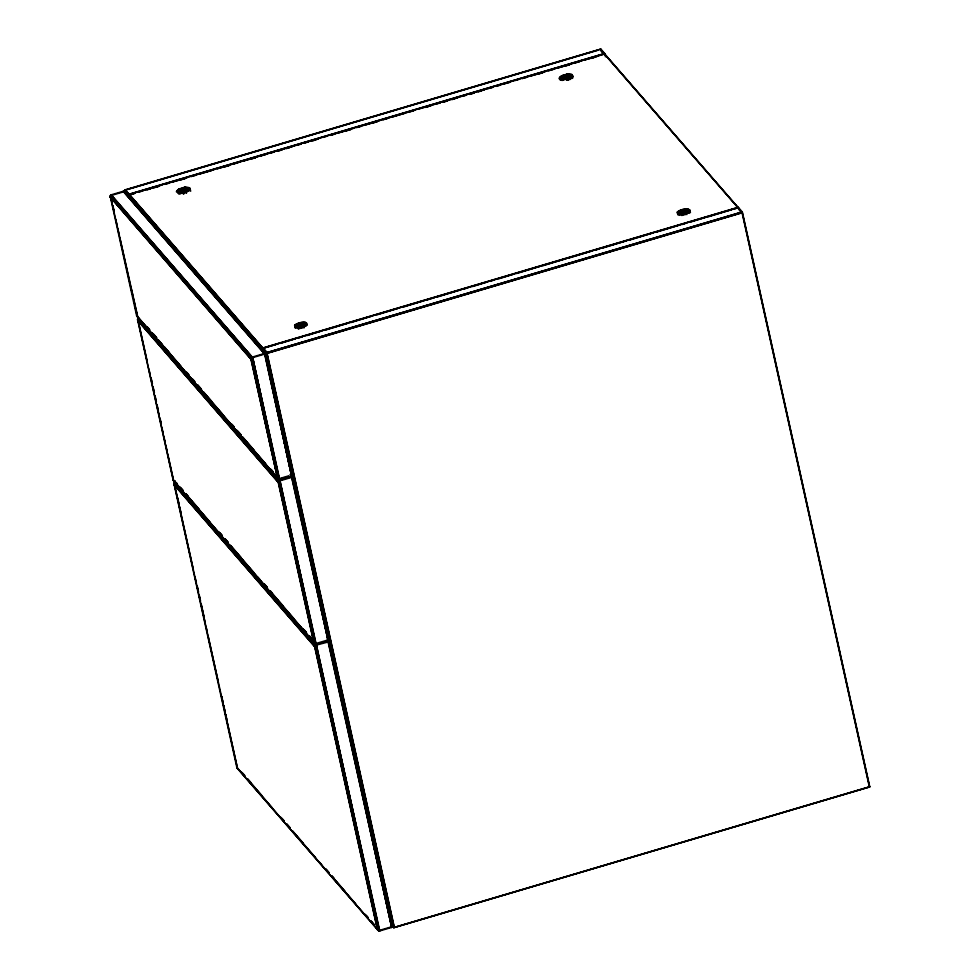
<?xml version="1.0" encoding="UTF-8"?>
<svg xmlns="http://www.w3.org/2000/svg" width="980" height="980" viewBox="0 0 980 980"><rect width="100%" height="100%" fill="white"/><g stroke="black" fill="none" stroke-linecap="round" stroke-linejoin="round"><path stroke-width="1.47" d="M124.276 191.37L266.193 354.699L264.122 353.56L252.203 357.088L250.88 359.219L110.336 197.286L111.254 194.8L123.186 191.272L125.06 191.909L125.685 192.815L123.664 191.811L111.499 195.436L110.409 197.482M136.637 315.768L279.533 480.286L278.197 482.43L137.653 320.497L138.572 318.01M327.308 638.948L329.929 642.084L328.116 640.981L315.94 644.571L314.617 646.702L174.073 484.769L174.991 482.283M110.213 196.625L251.039 358.778L277.536 478.289L250.856 359.084L252.436 357.712L265.102 354.001L291.55 475.668L264.6 354.099L123.186 191.272L265.102 354.001L291.55 475.668C291.329 473.401 294.098 472.985 291.55 475.668L279.643 479.183C275.025 477.579 279.888 478.963 277.524 478.277M316.062 643.468L279.521 480.286L278.173 482.283L280.011 480.825L292.175 477.248L293.473 477.75L291.44 476.758L279.276 480.384L278.173 482.283L313.649 642.157L315.793 643.517L327.969 639.94L328.913 637.441M379.309 930.412L379.799 930.951L315.94 644.571L314.592 646.567L377.386 929.64L379.53 931L391.706 927.423L392.637 924.924M186.274 192.386L184.84 187.315L184.914 192.203L183.811 187.474L183.787 191.933L185.416 192.46L184.84 187.315C205.788 190.941 157.964 196.809 184.84 187.315L186.494 192.778M568.927 79.147L567.481 74.088L567.555 78.976L566.452 74.235L566.428 78.706L568.057 79.233L567.481 74.088C588.441 77.714 540.605 83.57 567.481 74.088L569.135 79.552M605.322 56.791C607.343 55.125 595.068 43.72 602.688 52.406L600.091 49.208M125.354 192.938L124.681 189.887L125.293 189.704L129.544 195.032L124.717 189.887L125.954 193.121M137.678 320.301L139.05 318.549L137.69 320.546M278.161 482.038L279.533 480.286M291.072 475.116L292.444 473.12M130.205 198.021L129.397 194.371L128.895 195.4L129.397 194.383L262.775 347.961L737.597 207.442L738.455 208.054L737.597 207.442M262.922 351.894C260.08 345.034 266.242 349.787 267.173 353.498L394.389 927.423L869.774 786.891L869.174 786.646M739.496 209.818C734.645 202.713 742.289 215.931 742.326 211.913L869.787 786.891L393.678 927.778L266.119 352.776L129.029 194.714L135.289 192.938M262.922 348.611L262.334 348.415L263.326 352.898M600.103 49.625L600.863 49.037L604.697 53.508L128.662 194.469M737.744 207.662L738.504 207.503L742.338 211.986L266.168 352.825L267.173 353.498L266.119 352.776M604.66 53.814L128.87 194.604L129.776 197.752M742.289 212.28L266.401 353.008L393.813 927.729M314.629 646.604L316.43 645.11L329.672 641.594M277.916 478.559L251.505 358.251L110.336 195.718L137.715 316.466M377.508 929.848L378.795 930.486L315.241 645.734L174.073 483.201L237.601 768.577L236.768 767.622M738.504 207.503L262.309 348.39L262.775 347.961L262.285 348.966L128.882 195.167M328.692 638.397L327.749 639.303L328.986 638.74M174.146 484.965L175.469 482.822M294.625 325.372C294.588 330.236 304.523 327.271 307.022 324.723C307.071 319.872 297.124 322.837 294.625 325.372L295.225 328.116M677.266 212.146C677.229 216.996 687.164 214.032 689.663 211.496C689.712 206.633 679.765 209.597 677.266 212.146L677.866 214.877M277.168 476.329L279.643 479.183L252.693 357.627C250.954 355.752 249.851 362.049 252.203 357.088L111.254 194.8M315.94 644.571L314.592 646.567L315.952 644.558L173.043 480.041L177.123 483.495M179.94 193.489L179.046 189.03L181.239 192.95L179.867 188.638L182.145 192.264L180.773 188.27L182.66 192.056L181.753 187.952L183.211 191.945L182.77 187.682L183.787 191.933L180.871 193.403L179.046 189.03L179.72 192.95M563.88 79.723L566.428 78.706L565.411 74.456L565.852 78.719L564.394 74.725L565.301 78.829L563.414 75.044L564.786 79.037L562.508 75.399L563.88 79.723L561.687 75.803L562.361 79.723M278.149 478.644L251.321 358.423L110.25 196M137.531 319.835L278.357 481.988L313.955 642.562L315.082 643.003L313.784 642.365M236.793 767.769L378.697 930.853L315.45 645.575L174.195 482.944L174.857 485.921M391.706 926.664L391.706 927.423L391.24 926.872L380.632 930.02M329.513 641.41L327.871 641.03L329.929 642.182L327.92 639.867L291.452 476.758L292.42 477.211L328.435 639.695L327.504 639.389M110.801 195.044L252.693 357.627L279.374 479.245L275.907 475.239M138.119 318.255L138.78 321.232L138.119 318.255L280.011 480.825L315.793 643.517M174.538 482.528L316.43 645.11L379.53 931L376.063 926.994M252.228 357.075L250.856 359.084M124.693 189.949L600.863 49.037M126.739 189.606L598.609 49.796M126.751 189.704L598.633 50.053M129.323 197.446L128.527 194.346L604.685 53.447M138.229 192.068L161.675 185.134M164.603 184.264L188.05 177.331M190.978 176.461L214.424 169.528M217.364 168.658L248.136 159.544M251.064 158.686L274.51 151.741M277.45 150.871L300.897 143.938M303.825 143.068L318.476 138.731M322.873 137.433L327.271 136.134M330.199 135.264L353.645 128.319M356.585 127.461L380.032 120.516M382.96 119.646L390.285 117.478M393.213 116.62L413.732 110.544M419.599 108.805L440.118 102.741M443.046 101.871L466.492 94.925M469.42 94.068L492.867 87.122M495.807 86.252L510.458 81.916M514.855 80.617L519.253 79.319M522.181 78.449L545.627 71.516M548.555 70.646L555.88 68.478M558.821 67.608L582.267 60.674M604.562 54.072L585.195 59.805L596.991 56.571M129.507 194.91L129.164 194.101L130.058 197.936M130.94 194.359L135.363 193.17L131.001 194.591M138.266 192.19L142.7 191.002M147.061 189.593L158.821 186.237M164.64 184.387L169.075 183.199M173.436 181.778L185.196 178.434M191.014 176.571L195.449 175.396M199.81 173.975L211.57 170.63M217.401 168.768L229.161 165.424M233.522 164.003L237.956 162.815M243.775 160.965L255.535 157.609M259.896 156.2L265.8 154.583M270.161 153.162L274.584 151.974M277.487 150.994L281.921 149.805M286.27 148.384L292.175 146.767M296.536 145.358L300.97 144.17M303.861 143.19L308.296 142.002M312.657 140.581L318.549 138.964M330.236 135.375L334.67 134.199M339.031 132.778L350.791 129.421M356.622 127.572L361.057 126.396M365.418 124.975L377.178 121.618M382.996 119.768L387.431 118.58M391.792 117.159L404.985 113.264M409.371 111.965L413.805 110.777M425.491 107.188L431.396 105.571M435.757 104.15L440.192 102.974M443.083 101.981L447.517 100.805M451.878 99.384L457.77 97.767M462.131 96.346L466.566 95.17M469.457 94.178L473.891 93.002M478.252 91.581L484.157 89.964M488.518 88.543L492.94 87.355M495.843 86.375L500.278 85.187M504.639 83.778L510.531 82.161M522.218 78.572L526.652 77.383M531.013 75.962L542.773 72.618M548.592 70.756L553.026 69.58M557.387 68.159L570.581 64.251M574.978 62.953L579.413 61.777M603.974 53.594L604.501 54.218M147.123 189.826L150.062 188.956M154.448 187.658L158.846 186.359M180.835 179.855L185.232 178.556M223.33 167.274L229.198 165.547M251.174 159.03L255.572 157.731M277.548 151.226L281.946 149.928M286.344 148.629L289.284 147.76M312.718 140.826L315.658 139.956M346.43 130.842L350.828 129.544M372.804 123.039L377.202 121.74M425.565 107.433L428.505 106.563M443.156 102.226L447.554 100.928M451.939 99.617L454.879 98.76M469.53 94.423L473.928 93.124M478.326 91.814L481.254 90.956M538.412 74.039L542.81 72.741M564.786 66.224L569.184 64.925M591.161 58.42L594.101 57.563M262.309 348.365L738.418 207.466M262.689 348.488L276.091 344.519M280.513 343.404L295.139 338.872M298.092 338.198L302.465 336.704M306.887 335.589L321.526 331.069M324.478 330.395L347.9 323.265M350.852 322.579L371.346 316.332M377.227 314.776L397.721 308.516M403.613 306.973L424.107 300.713M427.06 300.027L434.361 297.675M437.313 297.001L460.735 289.872M463.699 289.186L468.073 287.704M472.483 286.589L487.121 282.069M490.074 281.382L494.447 279.9M498.869 278.786L513.495 274.265M516.448 273.579L539.882 266.45M542.834 265.776L566.256 258.647M569.209 257.961L591.173 251.272M595.583 250.157L599.956 248.675M602.921 247.989L626.343 240.872M629.295 240.186L652.717 233.056M655.669 232.382L679.103 225.253M682.056 224.567L686.429 223.085M690.839 221.97L705.478 217.45M708.43 216.764L731.852 209.647M734.792 208.863L737.94 207.846M266.756 353.241L742.203 212.55M267.038 353.413L742.068 212.844L869.297 786.707M280.488 478.252L288.439 475.9M869.407 786.769L394.156 927.399L266.891 353.327M128.527 194.346L129.164 194.114M125.71 192.962L123.652 191.823L125.465 192.374M123.664 191.811L125.305 192.19M264.135 353.547L265.776 353.927M377.68 930.032L378.55 930.461M167.764 453.973L173.705 480.727L176.865 483.544M265.102 354.001L266.07 354.319L292.371 473.879M604.219 53.876L737.72 207.442M291.967 476.684L293.094 477.138M237.038 768.112L237.638 768.234M314.127 642.708L315.572 642.929M316.16 645.195L173.043 480.139L175.102 481.18L174.636 480.641M174.097 481.18L173.08 480.188M378.072 930.314L236.78 767.524M137.09 316.418L136.624 315.866L279.741 480.923M291.44 476.758L293.51 477.897L290.447 474.443M277.107 477.505L279.178 478.644M181.949 191.725L183.873 193.697M564.848 77.996L566.746 79.98M182.207 191.235L184.105 193.219M565.019 77.481L566.905 79.478M180.651 191.21L182.525 193.244M566.036 77.641L567.898 79.784M604.77 54.023L738.381 207.846M604.452 53.888L738.455 208.054M600.948 50.605L602.651 52.565M566.011 78.167L567.873 80.311M564.97 77.628L566.82 79.76M564.786 78.131L566.624 80.262M182.145 191.37L183.983 193.489M129.189 194.53L262.677 348.023M127.841 193.072L262.493 348.182M128.919 194.934L262.273 348.623M124.815 191.688L266.18 354.454M124.007 191.272L265.335 353.988L292.212 475.227L291.783 474.737M123.456 191.222L264.857 354.037L291.55 475.668M111.022 194.898L252.436 357.712M110.25 196.956L250.954 358.95M292.138 474.345L265.727 354.05M291.979 474.553L265.543 354.001M290.889 474.663L293.486 477.652M290.203 474.394L292.64 477.199L328.631 639.511L328.202 639.021M291.709 476.709L327.969 639.94L292.42 477.211M147.723 327.308L149.732 329.611M153.75 334.229L156.751 337.696M186.862 372.363L188.871 374.666M192.876 379.285L194.885 381.6M197.899 385.067L200.912 388.533M232.015 424.34L234.024 426.655M238.03 431.274L241.043 434.74M271.142 469.396L273.151 471.711M147.465 327.357L149.475 329.672M152.488 333.139L156.506 337.757M158.503 340.072L162.521 344.691M164.53 346.994L169.54 352.776M186.604 372.412L188.613 374.728M192.619 379.346L194.628 381.661M197.642 385.128L201.66 389.746M203.656 392.049L211.692 401.298M231.758 424.401L233.767 426.716M236.768 430.183L240.786 434.802M242.795 437.105L253.832 449.82M270.884 469.457L272.893 471.772M147.208 327.381L149.217 329.684M152.231 333.151L156.249 337.782M158.246 340.085L181.325 366.655M186.347 372.437L188.356 374.74M191.357 378.207L194.371 381.673M197.384 385.14L201.39 389.758M203.399 392.074L222.472 414.026M231.501 424.426L233.51 426.729M236.511 430.196L240.529 434.826M242.538 437.129L265.617 463.699M270.627 469.481L272.636 471.784M275.65 475.251L279.104 479.245L252.693 357.627M137.923 316.969L148.96 329.672M151.974 333.139L155.992 337.757M158 340.072L162.006 344.691M164.015 347.006L194.114 381.661M197.127 385.128L201.145 389.746M203.154 392.061L233.252 426.716M236.266 430.183L240.272 434.802M242.281 437.117L278.822 479.196L251.946 357.945L110.618 195.228L111.267 198.193M137.567 319.211L278.639 481.633L314.421 643.052L315.241 643.468L279.251 481.156L137.923 318.439L138.584 321.416M137.567 320.166L278.271 482.16M328.557 638.617L293.045 477.26M328.398 638.825L292.861 477.211M328.643 640.981L392.368 926.994L391.939 926.504M328.386 640.957L392.172 927.178M328.129 640.981L391.706 927.423L327.871 641.03M181.141 488.113L183.138 490.416M186.151 493.883L188.16 496.199M220.267 533.169L222.276 535.484M225.29 538.939L228.291 542.405M264.416 583.994L267.43 587.461M270.443 590.928L272.44 593.243M304.56 630.214L306.556 632.517M309.57 635.983L312.583 639.45M179.879 487.011L182.88 490.478M185.894 493.945L198.94 508.963M219.006 532.067L222.019 535.533M225.032 539L228.034 542.467M231.047 545.934L241.08 557.485M264.159 584.056L267.173 587.522M270.186 590.989L283.232 606.008M303.298 629.111L306.299 632.578M309.312 636.045L312.326 639.511M174.134 480.739L176.608 483.569M179.622 487.036L182.623 490.502M185.637 493.969L209.72 521.691M218.748 532.091L221.762 535.558M224.775 539.024L227.777 542.491M229.786 544.794L253.869 572.528M257.887 577.147L259.896 579.462M263.902 584.08L266.915 587.547M269.929 591.014L294 618.735M303.041 629.136L306.042 632.602M309.055 636.069L312.069 639.536M173.913 480.751L182.378 490.478M185.379 493.945L221.505 535.533M224.518 539L227.532 542.467M230.533 545.934L266.658 587.522M269.671 590.989L305.797 632.578M308.798 636.045L311.812 639.511M173.987 483.483L315.058 645.906L378.158 930.535M173.95 484.108L314.776 646.261L377.692 930.045M173.987 484.439L314.69 646.433M242.856 773.281L244.865 775.596M247.879 779.063L250.892 782.53M281.995 818.337L284.004 820.652M287.005 824.119L290.019 827.586M326.144 869.174L329.158 872.641M332.159 876.108L334.168 878.411M366.275 915.381L368.284 917.697M371.298 921.163L374.311 924.63M241.607 772.191L244.608 775.658M247.621 779.112L261.672 795.295M280.733 817.247L283.747 820.713M286.76 824.18L289.762 827.635M292.775 831.101L302.808 842.653M325.887 869.236L328.9 872.69M331.914 876.157L344.948 891.175M365.026 914.291L368.027 917.745M371.04 921.212L374.054 924.679M241.35 772.203L244.351 775.67M247.364 779.137L272.452 808.022M280.476 817.259L283.49 820.726M286.503 824.192L289.504 827.659M292.518 831.126L315.597 857.696M319.615 862.314L321.612 864.63M325.63 869.248L328.643 872.715M331.657 876.181L355.728 903.903M364.768 914.303L367.77 917.77M370.783 921.237L373.797 924.704M375.805 927.019L379.248 931L316.43 645.11M238.079 768.724L244.106 775.658M247.107 779.125L283.232 820.713M286.246 824.18L289.247 827.647M292.261 831.114L328.386 872.702M331.399 876.169L367.524 917.758M370.526 921.225L373.539 924.691M375.548 926.994L378.978 930.951L315.67 645.44L174.342 482.711L175.004 485.7M136.71 316.148L137.678 316.908L136.661 315.915L110.213 196.306L251.174 358.594L277.757 478.546M181.827 191.896L183.603 194.065M565.999 77.334L567.885 79.637M566.024 77.861L567.873 80.164M180.565 191.296L182.256 193.477M562.508 75.399L564.296 79.331M179.867 188.638L181.655 192.57M563.512 80.164L561.687 75.803L562.581 80.262M278.394 478.706L251.713 358.092L110.458 195.461L112.112 202.921M741.885 212.636L741.615 212.072L266.793 352.579L267.111 353.266M562.851 79.441L561.687 75.803L562.692 79.833M180.602 193.893L179.046 189.03L180.05 193.072M562.079 79.882L560.976 76.22L561.895 80.323M179.438 193.121L178.336 189.446L179.254 193.562M562.091 80.225L560.976 76.22L562.14 80.544M179.45 193.464L178.336 189.446L179.487 193.783M568.572 78.486L567.481 74.088L568.523 79.552M186.286 193.195L184.84 187.315L185.869 192.791M869.603 786.854L742.252 212.415L266.621 353.155L393.972 927.595M689.846 209.928L690.447 212.672M689.491 209.634L690.092 212.366M688.977 209.389L689.589 212.133M688.34 209.206L689.259 213.309M687.58 209.095L688.499 213.199M686.723 209.034L687.629 213.15M685.78 209.059L686.992 214.534M684.775 209.144L686 214.62M683.746 209.291L684.959 214.767M682.717 209.5L683.93 214.975M681.688 209.769L682.901 215.245M680.72 210.1L681.933 215.576M679.814 210.455L680.72 214.559M678.993 210.859L679.899 214.963M678.283 211.276L679.189 215.38M677.707 211.704L678.307 214.449M572.185 74.578L572.798 77.322M571.683 74.333L572.59 78.449M571.046 74.149L571.952 78.265M570.287 74.039L571.193 78.143M569.417 73.978L570.63 79.454M569.331 79.527L568.474 74.002L569.699 79.478M560.401 76.648L561.013 79.392M559.96 77.089L560.572 79.821M559.678 77.518L560.291 80.25M306.336 322.628L306.948 325.36M305.699 322.445L306.311 325.176M304.939 322.322L305.846 326.426M304.082 322.273L304.988 326.377M303.139 322.285L304.351 327.761M302.134 322.371L303.347 327.847M301.105 322.53L302.318 328.006M300.064 322.738L301.289 328.214M299.047 323.008L300.26 328.484M298.079 323.327L299.292 328.802M297.161 323.694L298.386 329.17M296.352 324.086L297.259 328.19M295.642 324.502L296.242 327.247M295.066 324.944L295.666 327.675M293.326 477.407L329.023 638.433M329.746 641.692L392.76 925.916M329.464 641.533L392.637 926.504M329.268 641.484L392.515 926.762M252.179 357.823L279.104 479.245M279.496 481.033L315.523 643.517L280.011 480.825M315.915 645.306L379.248 931M314.176 642.819L278.479 481.805L137.531 319.517L173.227 480.531M377.913 930.302L314.899 646.077L173.95 483.789L236.952 768.014M189.9 188.111L190.708 191.186M189.544 187.817L190.157 190.549M189.042 187.572L189.642 190.304M188.405 187.388L189.005 190.12M187.646 187.266L188.552 191.37M186.776 187.217L187.695 191.321M186.69 192.766L185.833 187.229L186.751 191.345M177.76 189.887L178.666 193.991M177.319 190.316L177.931 193.06M128.76 194.53L129.531 197.593M125.048 190.01L125.82 193.06M124.779 189.9L125.599 192.95M112.908 205.579L114.219 211.496M131.59 289.86L132.9 295.776M133.562 298.729L134.873 304.645M135.522 307.598L136.833 313.514M151.128 377.998L152.451 383.952M153.113 386.941L154.436 392.894M155.097 395.871L156.408 401.825M157.07 404.801L158.393 410.755M160.046 418.203L161.369 424.156M177.662 497.656L178.985 503.647M179.646 506.636L180.969 512.614M197.213 585.856L198.536 591.834M199.197 594.823L200.52 600.801M201.194 603.79L204.171 617.253M221.737 696.474L223.06 702.452M223.722 705.441L225.045 711.431M225.719 714.42L226.711 718.904M112.774 205.91L114.097 211.888M115.75 219.361L117.086 225.327M117.747 228.316L119.07 234.293M119.731 237.282L131.651 291.06M135.289 307.487L137.286 316.454M147.331 361.779L137.776 318.659L279.031 481.303L314.96 643.37L278.822 481.462L137.653 318.916L173.509 480.69M148.972 369.215L150.295 375.168M150.957 378.133L152.28 384.087M152.929 387.063L154.252 393.005M154.913 395.981L156.224 401.923M156.886 404.899L159.201 415.312M159.85 418.288L161.173 424.23M161.835 427.207L163.158 433.148M163.807 436.125L165.13 442.078M165.792 445.043L167.102 450.996M175.518 488.91L176.841 494.888M177.503 497.877L178.826 503.843M179.487 506.832L193.391 569.564M195.044 577.036L196.38 583.014M197.041 585.991L198.364 591.969M199.026 594.958L200.349 600.936M201.01 603.925L205.31 623.341M205.971 626.318L207.307 632.296M207.968 635.285L217.903 680.096M221.541 696.523L222.864 702.501M223.526 705.478L224.849 711.456M225.51 714.445L226.833 720.423M227.495 723.412L237.43 768.21M328.839 641.484L391.706 927.423M568.474 74.002L569.209 78.449M185.833 187.229L186.568 191.688M566.452 74.235L567.004 78.792M183.811 187.474L184.363 192.031"/></g></svg>
